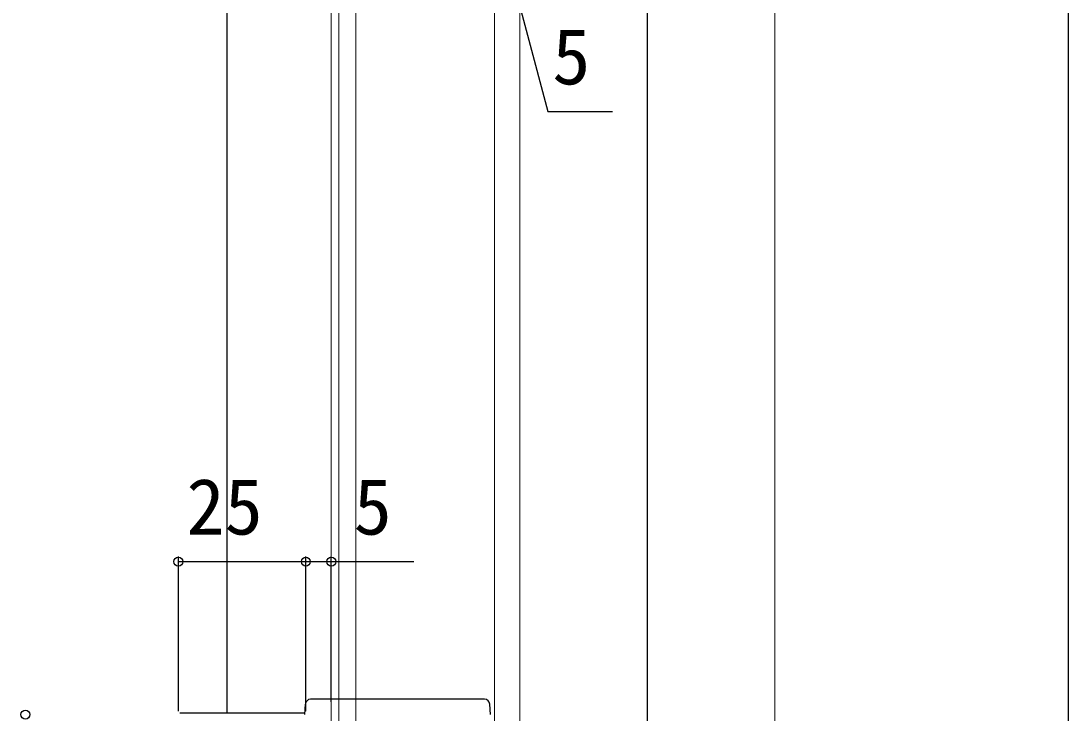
# Model space of a CAD drawing. Units: millimetres, scale not verified. Extents: x -875 to 875, y -1300 to 1294.
# Drawn here: x -725.9 to -520.5, y -529 to -393.3 of the extents above; entities that cross this region are included whole.
import ezdxf
from ezdxf.enums import TextEntityAlignment as Align

# ---------------------------------------------------------------- set-up
doc = ezdxf.new("R2010")
doc.units = ezdxf.units.MM
doc.header["$LTSCALE"] = 8
doc.layers.add('0-4_YKK_12', color=2, linetype='Continuous', lineweight=18)
for name, color, linetype in [('0-5_YKK_13', 4, 'Continuous'), ('0-7_YKK_D', 6, 'Continuous'), ('0-9_YSS_K', 3, 'Continuous')]:
    doc.layers.add(name, color=color, linetype=linetype)
doc.styles.add('ＭＳ ゴシック', font='')
doc.styles.get('ＭＳ ゴシック').set_extended_font_data('MS Gothic')

msp = doc.modelspace()

# ---------------------------------------------------------------- linework, layer by layer
at = {"layer": '0-4_YKK_12'}
for p, q in [((-665, -273.496), (-665, -1068.496)), ((-660.2, -287.496), (-660.2, -1054.496)), ((-663.5, -287.796), (-663.5, -1053.696)), ((-633, -297.865), (-633, -1046.996))]:
    msp.add_line(p, q, dxfattribs=at)
msp.add_lwpolyline([(-609.5, -260.496), (-628, -260.496), (-628, -1080.996), (-578, -1080.996), (-578, -260.496)], dxfattribs=at)
at = {"layer": '0-5_YKK_13'}
for p, q in [((-670.2, -529.296), (-670.074, -527.236)), ((-665, -526.297), (-669.076, -526.297)), ((-634.924, -526.297), (-665, -526.297)), ((-633.8, -529.297), (-633.926, -527.236)), ((-670.299, -528.996), (-694.701, -528.996))]:
    msp.add_line(p, q, dxfattribs=at)
for centre, start, end in [((-669.076, -527.297), 90, 176.5), ((-634.924, -527.297), 3.5, 90)]:
    msp.add_arc(centre, 1, start, end, dxfattribs=at)
at = {"layer": '0-7_YKK_D'}
for p, q in [((-695, -528.597), (-695, -498.297)), ((-670, -528.597), (-670, -498.297)), ((-670, -528.597), (-670, -498.297)), ((-665, -526.803), (-665, -498.297)), ((-695, -499.297), (-670, -499.297))]:
    msp.add_line(p, q, dxfattribs=at)
for points in [[(-630.5, -380.996), (-622.55, -410.996), (-609.857, -410.996)], [(-670, -499.297), (-665, -499.297), (-648.807, -499.297)]]:
    msp.add_lwpolyline(points, dxfattribs=at)
for centre in [(-695, -499.297), (-670, -499.297), (-670, -499.297), (-665, -499.297), (-725, -529.297)]:
    msp.add_circle(centre, 0.875, dxfattribs=at)
at = {"layer": '0-9_YSS_K'}
for p, q in [((-603, -1200.996), (-603, -219.778)), ((-685.5, -391.496), (-685.5, -528.996))]:
    msp.add_line(p, q, dxfattribs=at)
msp.add_lwpolyline([(-520.5, -360.996), (-520.5, -391.496), (-520.5, -1094.538)], dxfattribs=at)

# ---------------------------------------------------------------- texts
at = {"layer": '0-7_YKK_D', "style": 'ＭＳ ゴシック'}
for s, p in [('5', (-621.658, -408.996)), ('25', (-693.409, -497.297)), ('5', (-660.608, -497.297))]:
    msp.add_text(s, height=11, dxfattribs=at).set_placement(p, align=Align.BOTTOM_LEFT)

doc.saveas('drawing.dxf')
